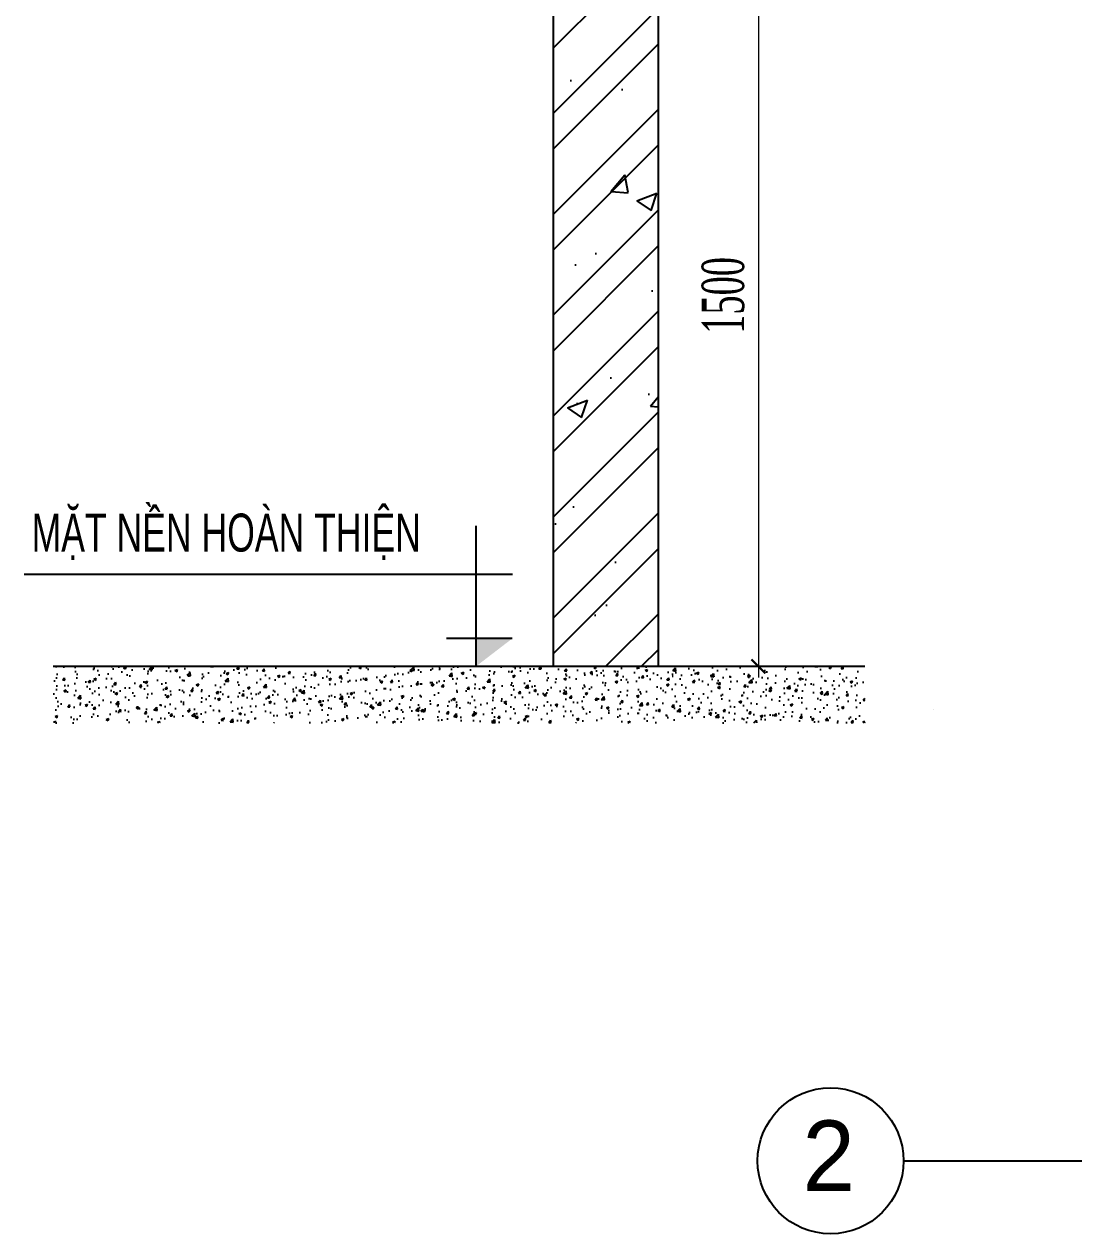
# Model space of a CAD drawing. Extents: x 98805 to 162655, y 54166 to 102415.
# Drawn here: x 101785 to 111454, y 54166 to 65307 of the extents above; entities that cross this region are included whole.
import ezdxf
from ezdxf.enums import TextEntityAlignment as Align

# ---------------------------------------------------------------- set-up
doc = ezdxf.new("R2010")
doc.units = 0
doc.header["$LTSCALE"] = 100
doc.header["$MEASUREMENT"] = 0
doc.layers.get('Defpoints').update_dxf_attribs({"color": 8})
for name, color, linetype in [('4', 4, 'Continuous'), ('F-BELL', 8, 'Continuous'), ('FIRE-TBI', 150, 'Continuous'), ('HACHT', 8, 'Continuous'), ('M&E', 6, 'Continuous')]:
    doc.layers.add(name, color=color, linetype=linetype)
doc.layers.add('DIM', color=7, linetype='Continuous', lineweight=13)
doc.layers.add('text PCCC', color=142, linetype='Continuous', lineweight=18)
doc.styles.add('VNBT', font='vnshxh.shx', dxfattribs={"width": 0.7, "height": 300})
doc.styles.add('VNTIMEH', font='vnshxh.shx', dxfattribs={"width": 0.75})
doc.styles.add('VNTIMEH-SHX', font='vntimeh.shx', dxfattribs={"width": 0.6})
doc.dimstyles.new('1-130A1', dxfattribs={"dimscale": 130, "dimtxt": 2.7, "dimasz": 1.5, "dimexe": 1.5, "dimexo": 0, "dimgap": 1, "dimtad": 1, "dimdec": 0, "dimdsep": 46, "dimtxsty": 'VNTIMEH-SHX', "dimblk1": 'ARCHTICK', "dimblk2": 'ARCHTICK', "dimsah": 1, "dimcen": 0, "dimdle": 1.5, "dimclrd": 9, "dimclre": 9, "dimclrt": 2, "dimadec": 0, "dimazin": 0, "dimtfac": 1, "dimtdec": 0, "dimtix": 1, "dimtmove": 2, "dimatfit": 3, "dimldrblk": 'DOTSMALL', "dimfxl": 0, "dimtolj": 1, "dimlwd": -1, "dimarcsym": 0})
pattern_1 = [(50.01, (209783.3628269278, 111889.5547927671), (235.737148866418, -20.58285999017885), [24.64929791999999, -271.1422771199999]), (355.01, (209783.3628269278, 111889.5547927671), (-45.64476909464889, 247.2052713707465), [19.71943833599999, -216.913821696]), (100.4609999999997, (209803.0075171956, 111887.8395636456), (190.0932322070817, 226.6212864305828), [20.94866841599995, -230.435352575999]), (46.19419999999997, (209783.3513546021, 111955.2862528863), (350.7658166895704, -54.3384586734991), [36.97394687999964, -406.7134156799967]), (96.64559999999993, (209812.5818133571, 111950.7580833521), (307.1277249731855, 320.2040675777741), [31.42300262399951, -345.6530288639943]), (351.194, (209783.3513546021, 111955.2862528863), (307.1282055686881, 320.2035008837737), [29.57915750399948, -325.3707325439942]), (21.00999999999999, (209816.2199527503, 111938.8591240078), (196.2015875680005, -132.2898125965837), [24.64929792, -271.14227712]), (326.0099999999999, (209816.2199527503, 111938.8591240078), (79.92567915813714, 238.3396252206056), [19.71943833599999, -216.913821696]), (71.46139999999998, (209832.5699901798, 111927.8350072868), (276.1267265319508, 106.0503431825521), [20.94866841599994, -230.4353525759991]), (37.51000000000001, (209783.3628269278, 111889.5547927671), (3.977329926528951, 109.4086928924117), [0, -214.2845632511963, 0, -220.2003947519965, 0, -217.7354649599965]), (7.509999999999994, (209783.3628269278, 111889.5547927671), (86.43709998876484, 129.6413786187212), [0, -125.5470907391999, 0, -209.3547036672, 0, -82.98596966400004]), (327.51, (209710.0722488978, 111889.542001148), (175.4455417440167, -7.38195217993683), [0, -82.16432639999998, 0, -256.352698368, 0, -340.160311296]), (317.51, (209677.2065188301, 111889.5362649958), (191.6625133518754, 32.93345992793468), [0, -106.8136243199999, 0, -170.2444843007999, 0, -241.5631196159999])]

# ---------------------------------------------------------------- blocks, each defined once
blk = doc.blocks.new('_ARCHTICK')
at = {"color": 0, "linetype": 'ByBlock', "const_width": 0.15}
blk.add_lwpolyline([(-0.5, -0.5), (0.5, 0.5)], dxfattribs=at)
blk = doc.blocks.new('*D7')
at = {"layer": 'Defpoints', "color": 0}
for p in [(107795.9267737537, 66225.62077104322), (107795.9267737537, 59392.34061045594), (108549.3641264669, 59392.34061045594)]:
    blk.add_point(p, dxfattribs=at)
at = {"layer": 'DIM', "color": 9}
blk.add_line((108549.3641264669, 66329.62077104322), (108549.3641264669, 59288.34061045594), dxfattribs=at)
at = {"layer": 'DIM', "color": 9, "lineweight": -2}
for p, q in [((107795.9267737537, 66225.62077104322), (108653.3641264669, 66225.62077104322)), ((107795.9267737537, 59392.34061045594), (108653.3641264669, 59392.34061045594))]:
    blk.add_line(p, q, dxfattribs=at)
at = {"layer": 'DIM', "color": 9, "xscale": 130, "yscale": 130, "zscale": 130}
for p, rotation in [((108549.3641264669, 66225.62077104322), 90), ((108549.3641264669, 59392.34061045594), 270)]:
    blk.add_blockref('_ARCHTICK', p, dxfattribs=dict(at, rotation=rotation))
at = {"layer": 'DIM', "color": 142, "insert": (108224.3641264669, 62808.9806907496), "char_height": 325, "attachment_point": 5, "rotation": 90, "style": 'VNTIMEH-SHX'}
blk.add_mtext('\\A1;{\\H1.2x;1500}', dxfattribs=at)
blk = doc.blocks.new('_DotSmall')
at = {"color": 0, "linetype": 'ByBlock', "const_width": 0.5}
blk.add_lwpolyline([(-0.0625, 0, 1), (0.0625, 0, 1)], format="xyb", close=True, dxfattribs=at)
blk = doc.blocks.new('cot')
at = {"linetype": 'Continuous'}
for p, q in [((-3.209744072635659, 2.461141648236662), (2.624533819966018, 2.461141648236662)), ((4.195737670641392, 0), (-4.1957376706996, 0))]:
    blk.add_line(p, q, dxfattribs=at)
blk.add_solid([(0, 0), (0, 2.461141648236662), (0, 0), (-3.209744072635659, 2.461141648236662)], dxfattribs=at)

msp = doc.modelspace()

# ---------------------------------------------------------------- hatches: boundary and pattern name
at = {"layer": 'F-BELL'}
h = msp.add_hatch(dxfattribs=at)
h.set_pattern_fill('AR-CONC', color=37, scale=1.293926399999999, angle=0.01, style=0)
h.set_pattern_definition(pattern_1)
h.paths.add_polyline_path([(105601.5094065189, 59392.34061045454), (102053.5014246299, 59392.34061045454), (102053.5014246299, 58870.56673589371), (105601.5094065189, 58870.56673589371)])
at = {"layer": 'HACHT'}
h = msp.add_hatch(dxfattribs=at)
h.set_pattern_fill('AR-CONC', color=256, scale=10.3514112, style=0)
h.set_pattern_definition([(49.99999999999996, (398465.6070273549, 53848.18634688597), (1885.868423113528, -164.9920285651593), [197.1943833599998, -2169.138216959998]), (355, (398465.6070273549, 53848.18634688597), (-364.8129835241701, 1977.705872964996), [157.755506688, -1735.310573568002]), (100.4509999999999, (398622.7621522055, 53834.4370849591), (1521.062257501029, 1812.704843609871), [167.5893473279998, -1843.482820607997]), (46.18419999999999, (398465.6070273549, 54374.03803584514), (2806.050619976052, -435.1974242369043), [295.7915750399999, -3253.707325439999]), (96.63559999999978, (398699.4443712209, 54337.77186670642), (2457.468851581233, 2561.20367040648), [251.384020991998, -2765.22423091198]), (351.1840000000001, (398465.6070273549, 54374.03803584514), (2457.472695553941, 2561.19913618351), [236.6332600320001, -2602.965860352002]), (20.99999999999998, (398728.532871838, 54242.57511360546), (1569.42796521464, -1058.592433748222), [197.19438336, -2169.13821696]), (326, (398728.532871838, 54242.57511360546), (639.7382084205514, 1906.605375423794), [157.7555066879999, -1735.310573567998]), (71.45140000000002, (398859.3177766588, 54154.35935221821), (2209.161852822564, 848.0171868980026), [167.5893473279984, -1843.482820607986]), (37.49999999999999, (398465.6070273549, 53848.18634688597), (31.97140228053254, 875.2639764079919), [0, -1714.2765060096, 0, -1761.603158016, 0, -1741.88371968]), (7.499999999999996, (398465.6070273549, 53848.18634688597), (691.6778028893991, 1037.010324194719), [0, -1004.37672591359, 0, -1674.837629337582, 0, -663.8877573119925]), (327.5, (397879.2823941794, 53848.18634688597), (1403.554005425018, -59.30058472769272), [0, -657.3146111999997, 0, -2050.821586944, 0, -2721.282490368]), (317.5, (397616.3565496964, 53848.18634688597), (1533.346067246058, 263.2000640591427), [0, -854.5089945599996, 0, -1361.955874406399, 0, -1932.504956928])])
h.paths.add_polyline_path([(107625.8201586546, 76102.17509320028), (106658.5128478964, 76102.17509320028), (106658.5128478964, 75451.86700797941), (106658.5128478964, 59392.34061045454), (107625.8201586546, 59392.34061045454)])
h = msp.add_hatch(dxfattribs=at)
h.set_pattern_fill('STEEL', color=256, scale=207.028224, style=0)
h.set_pattern_definition([(44.99999999999997, (398465.6070273549, 53848.18634688597), (-464.7916189525188, 464.7916189525184), []), (44.99999999999997, (398465.6070273549, 54176.84365248516), (-464.7916189525188, 464.7916189525184), [])])
h.paths.add_polyline_path([(107625.8201586546, 76102.17509320028), (106658.5128478964, 76102.17509320028), (106658.5128478964, 75451.86700797941), (106658.5128478964, 59392.34061045454), (107625.8201586546, 59392.34061045454)])
h = msp.add_hatch(dxfattribs=at)
h.set_pattern_fill('AR-CONC', color=256, scale=1.293926399999999, angle=0.01, style=0)
h.set_pattern_definition(pattern_1)
h.paths.add_polyline_path([(109530.6980688784, 59392.34061045454), (105601.5094065189, 59392.34061045454), (105601.5094065189, 58870.56673589371), (109530.6980688784, 58870.56673589371)])

# ---------------------------------------------------------------- linework, layer by layer
for p, q in [((105947.623678304, 59392.34061045594), (105947.623678304, 60685.26028673048)), ((106283.1937947923, 60239.05240739718), (101785.0882686961, 60239.05240739718))]:
    msp.add_line(p, q)
at = {"layer": '4'}
for p, q in [((107625.8201586704, 76102.17509320167), (107625.8201586704, 59392.34061045594)), ((106658.5128479123, 75485.52309032877), (106658.5128479123, 59392.34061045594)), ((102053.5014246299, 59392.34061045594), (109530.6980689026, 59392.34061045594))]:
    msp.add_line(p, q, dxfattribs=at)
at = {"layer": 'FIRE-TBI'}
msp.add_line((109885.6084711936, 54837.86961410053), (125678.7841644509, 54837.86961410053), dxfattribs=at)
msp.add_circle((109213.3862489716, 54837.86961410053), 672.2222222221948, dxfattribs=at)
at = {"layer": 'M&E', "color": 3}
msp.add_line((110163.2880347417, 58999.01132167193), (110163.2880347417, 58999.01132167193), dxfattribs=at)

# ---------------------------------------------------------------- block references
at = {"xscale": -103.514111999888, "yscale": 103.5141120003536, "zscale": 103.5141120000001}
msp.add_blockref('cot', (105947.623678304, 59392.34061045594), dxfattribs=at)

# ---------------------------------------------------------------- texts
at = {"layer": 'text PCCC', "style": 'VNTIMEH', "width": 0.7}
msp.add_text('MÆt nÒn hoµn thiÖn', height=350, dxfattribs=at).set_placement((101853.3236459282, 60449.2014446929))
at = {"layer": 'text PCCC', "style": 'VNBT'}
msp.add_text('2', height=650, dxfattribs=at).set_placement((109196.2701751238, 54889.42820366064, -101595.3798807803), align=Align.MIDDLE)

# ---------------------------------------------------------------- dimensions: what is measured, and where the dimension line sits
at = {"layer": 'DIM'}
dim = msp.add_linear_dim(base=(108549.3641264669, 59392.34061045594), p1=(107795.9267737537, 66225.62077104322), p2=(107795.9267737537, 59392.34061045594), angle=90, text='{\\H1.2x;1500}', dimstyle='1-130A1', override={"dimtxt": 2.5, "dimasz": 1, "dimexe": 0.8, "dimdle": 0.8, "dimclrt": 142}, dxfattribs=at)
dim.commit()
dim.dimension.update_dxf_attribs({"geometry": '*D7', "text_midpoint": (108224.3641264669, 62808.9806907496)})

doc.saveas('drawing.dxf')
